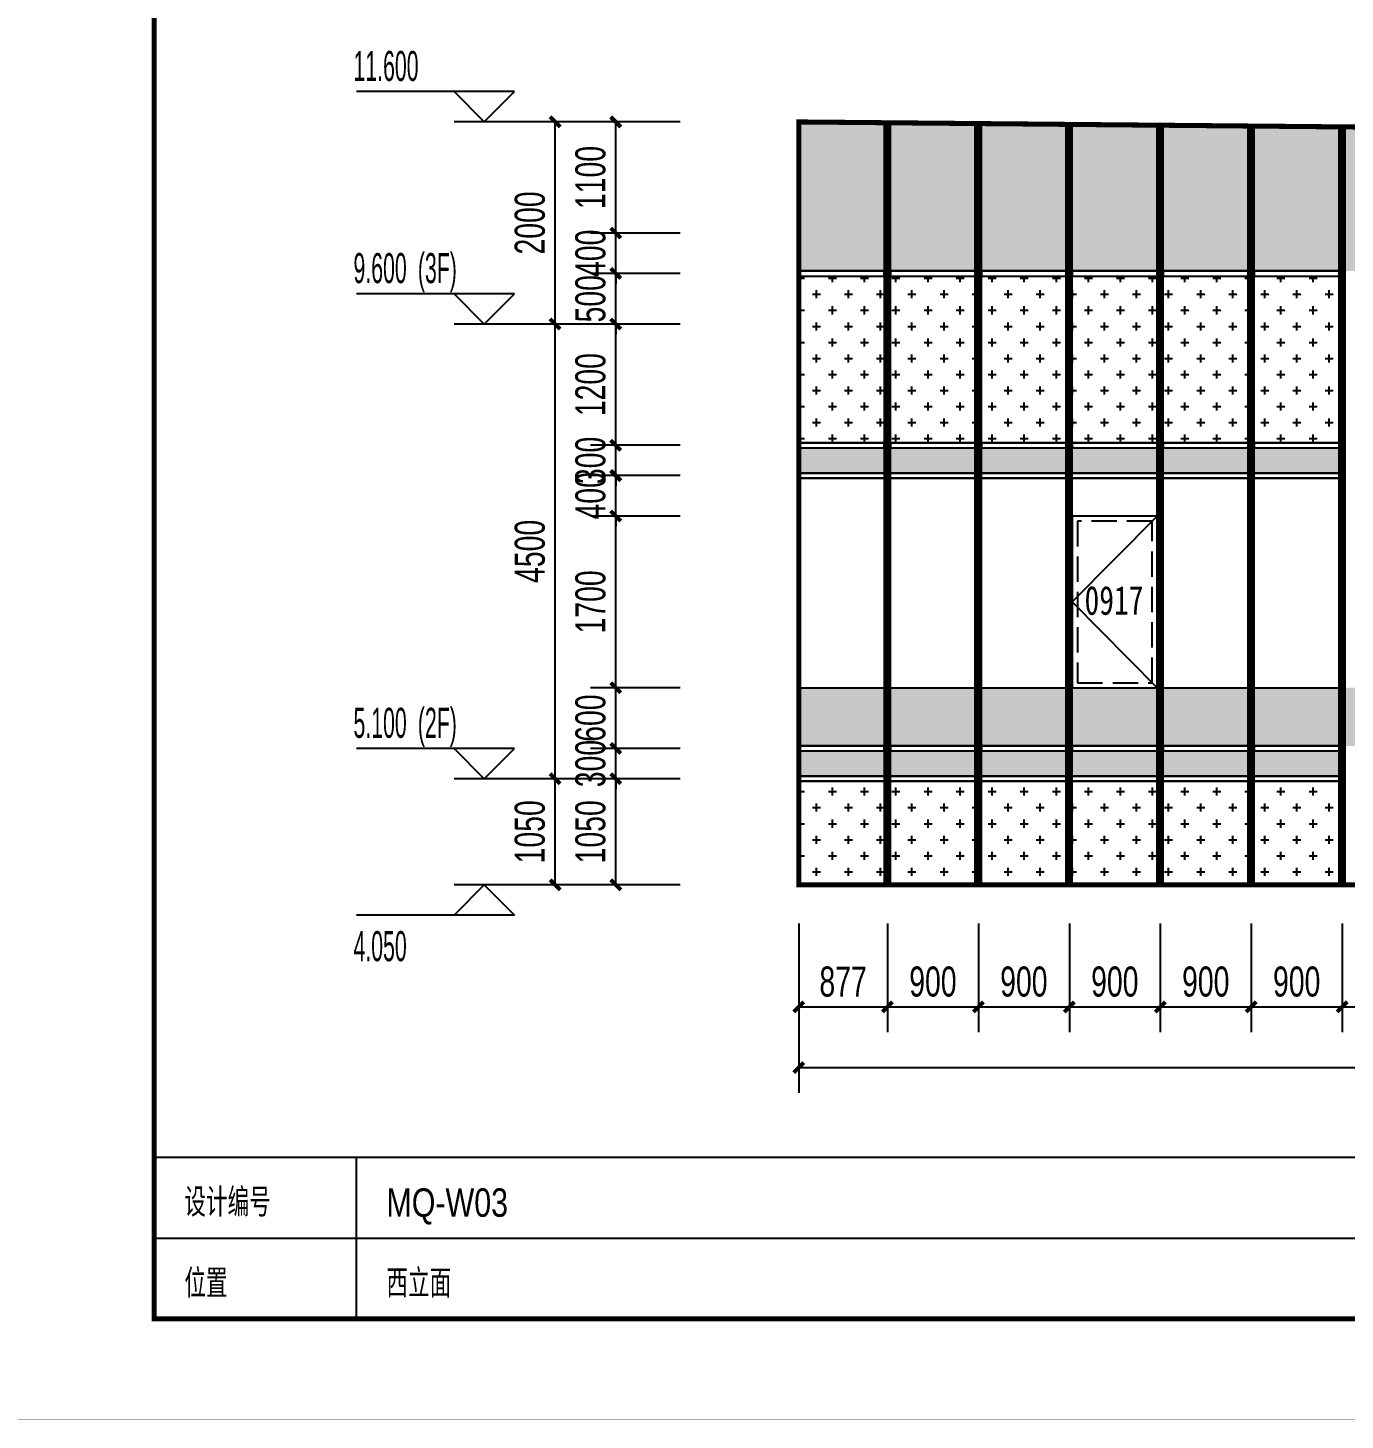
# Model space of a CAD drawing. Extents: x -483182 to 812890, y -390528 to -214858.
# Drawn here: x -397829 to -384792, y -353794 to -340016 of the extents above; entities that cross this region are included whole.
import ezdxf

# ---------------------------------------------------------------- set-up
doc = ezdxf.new("R2010")
doc.units = 0
doc.header["$LTSCALE"] = 1000
doc.header["$MEASUREMENT"] = 0
doc.linetypes.add('ACAD_ISO05W100', pattern=[34, 24, -3, 0.5, -3, 0.5, -3])
doc.linetypes.add('DASH', pattern=[0.35, 0.25, -0.1])
for name, color, linetype in [('01-标注_尺寸', 124, 'Continuous'), ('01-标注_标高', 200, 'Continuous'), ('01-标注_轴线坐标', 132, 'Continuous'), ('02-TEXT_标注', 130, 'Continuous'), ('05-填充_156', 156, 'Continuous'), ('05-填充_168', 168, 'Continuous'), ('05-填充_18', 18, 'Continuous'), ('05-填充_天正', 14, 'Continuous'), ('A-0-图名图例', 2, 'Continuous'), ('A-C_幕墙龙骨', 133, 'Continuous'), ('A-C_窗', 140, 'Continuous'), ('E-立面轮廓', 241, 'Continuous')]:
    doc.layers.add(name, color=color, linetype=linetype)
doc.layers.add('04-不打印_辅助线', color=165, linetype='Continuous', plot=False)
doc.styles.add('_TCH_DIM', font='ros.shx', dxfattribs={"width": 0.75, "bigfont": 'jd.shx'})
doc.styles.add('_TCH_DIM_T3', font='ros.shx', dxfattribs={"width": 0.705882, "bigfont": 'jd.shx'})
doc.styles.get("Standard").update_dxf_attribs({"font": 'STXIHEI_0.TTF', "width": 0.75})
doc.dimstyles.new('_TCH_ARCH&&100', dxfattribs={"dimtxt": 297.5, "dimasz": 100, "dimexe": 250, "dimexo": 300, "dimgap": 100, "dimtad": 1, "dimdec": 0, "dimzin": 0, "dimdsep": 46, "dimtxsty": '_TCH_DIM_T3', "dimblk": 'ARCHTICK', "dimcen": 0.09, "dimclrt": 7, "dimazin": 2, "dimtfac": 1, "dimtdec": 0, "dimtix": 1, "dimtmove": 2, "dimatfit": 3, "dimfxl": 0, "dimtolj": 1, "dimtzin": 0, "dimarcsym": 0})
pattern_1 = [(0, (-32241.64, 317429.43), (158.75, 158.75), [79.375, -238.125]), (90, (-32201.95, 317389.74), (-158.75, 158.75), [79.375, -238.125])]
pattern_2 = [(0, (-32249, 317429.43), (158.75, 158.75), [79.375, -238.125]), (90, (-32209.32, 317389.74), (-158.75, 158.75), [79.375, -238.125])]

# ---------------------------------------------------------------- blocks, each defined once
blk = doc.blocks.new('yktdujyfkiu35')
at = {"layer": '05-填充_156'}
h = blk.add_hatch(dxfattribs=at)
h.set_pattern_fill('CROSS', color=136, scale=100)
h.set_pattern_definition(pattern_1)
h.paths.add_polyline_path([(0, 5875), (847, 5875), (847, 4225), (0, 4225)])
h = blk.add_hatch(dxfattribs=at)
h.set_pattern_fill('CROSS', color=136, scale=100)
h.set_pattern_definition(pattern_1)
h.paths.add_polyline_path([(0, 875), (847, 875), (847, -150), (0, -150)])
at = {"layer": '05-填充_168'}
h = blk.add_hatch(color=256, dxfattribs=at)
h.dxf.hatch_style = 1
h.paths.add_polyline_path([(0, 4175), (847, 4175), (847, 3925), (0, 3925)])
h = blk.add_hatch(color=256, dxfattribs=at)
h.dxf.hatch_style = 1
h.paths.add_polyline_path([(0, 1175), (847, 1175), (847, 925), (0, 925)])
for points in [[(0, 5925), (847, 5925)], [(0, 5875), (847, 5875)], [(0, 5875), (847, 5875)], [(0, 4225), (847, 4225)], [(0, 4175), (847, 4175)], [(0, 3925), (847, 3925)], [(0, 3875), (847, 3875)], [(0, 1800), (847, 1800)], [(0, 1225), (847, 1225)], [(0, 1175), (847, 1175)], [(0, 925), (847, 925)], [(0, 875), (847, 875)]]:
    blk.add_lwpolyline(points)
for points in [[(0, 5875), (847, 5875), (847, 5925), (0, 5925)], [(0, 5875), (847, 5875), (847, 4225), (0, 4225)], [(0, 4175), (847, 4175), (847, 4225), (0, 4225)], [(0, 4175), (847, 4175), (847, 3925), (0, 3925)], [(847, 3875), (0, 3875), (0, 3925), (847, 3925)], [(0, 1175), (847, 1175), (847, 1225), (0, 1225)], [(0, 1175), (847, 1175), (847, 925), (0, 925)], [(847, 875), (0, 875), (0, 925), (847, 925)], [(0, 875), (847, 875), (847, -150), (0, -150)]]:
    blk.add_lwpolyline(points, close=True)
blk = doc.blocks.new('*U722')
blk.add_lwpolyline([(0, 0), (840, 0), (840, 1700), (0, 1700)], close=True)
blk.add_lwpolyline([(840, 1700), (0, 850), (840, 0)])
at = {"linetype": 'DASH'}
blk.add_lwpolyline([(50, 50), (790, 50), (790, 1650), (50, 1650)], close=True, dxfattribs=at)
at = {"layer": '04-不打印_辅助线', "width": 0.75}
blk.add_text('0917', height=285.4, dxfattribs=at).set_placement((121, 723))
blk = doc.blocks.new('yktdujyfkiu36')
at = {"layer": '05-填充_156'}
h = blk.add_hatch(dxfattribs=at)
h.set_pattern_fill('CROSS', color=136, scale=100)
h.set_pattern_definition(pattern_2)
h.paths.add_polyline_path([(0, 5875), (840, 5875), (840, 4225), (0, 4225)])
h = blk.add_hatch(dxfattribs=at)
h.set_pattern_fill('CROSS', color=136, scale=100)
h.set_pattern_definition(pattern_2)
h.paths.add_polyline_path([(0, 875), (840, 875), (840, -150), (0, -150)])
at = {"layer": '05-填充_168'}
h = blk.add_hatch(color=256, dxfattribs=at)
h.dxf.hatch_style = 1
h.paths.add_polyline_path([(0, 4175), (840, 4175), (840, 3925), (0, 3925)])
h = blk.add_hatch(color=256, dxfattribs=at)
h.dxf.hatch_style = 1
h.paths.add_polyline_path([(0, 1175), (840, 1175), (840, 925), (0, 925)])
for points in [[(0, 5925), (840, 5925)], [(0, 5875), (840, 5875)], [(0, 5875), (840, 5875)], [(0, 4225), (840, 4225)], [(0, 4175), (840, 4175)], [(0, 3925), (840, 3925)], [(0, 3875), (840, 3875)], [(0, 1800), (840, 1800)], [(0, 1225), (840, 1225)], [(0, 1175), (840, 1175)], [(0, 925), (840, 925)], [(0, 875), (840, 875)]]:
    blk.add_lwpolyline(points)
for points in [[(0, 5875), (840, 5875), (840, 5925), (0, 5925)], [(0, 5875), (840, 5875), (840, 4225), (0, 4225)], [(0, 4175), (840, 4175), (840, 4225), (0, 4225)], [(0, 4175), (840, 4175), (840, 3925), (0, 3925)], [(840, 3875), (0, 3875), (0, 3925), (840, 3925)], [(0, 1175), (840, 1175), (840, 1225), (0, 1225)], [(0, 1175), (840, 1175), (840, 925), (0, 925)], [(840, 875), (0, 875), (0, 925), (840, 925)], [(0, 875), (840, 875), (840, -150), (0, -150)]]:
    blk.add_lwpolyline(points, close=True)
blk = doc.blocks.new('图框-A1')
for points, const_width in [([(0, 0), (841, 0), (841, 594), (0, 594)], 0.05), ([(766, 584), (25, 584), (25, 10), (766, 10)], 0.5)]:
    blk.add_lwpolyline(points, close=True, dxfattribs=dict(const_width=const_width))
blk = doc.blocks.new('_ArchTick')
at = {"color": 0, "linetype": 'ByBlock', "const_width": 0.4}
blk.add_lwpolyline([(-0.5, -0.5), (0.5, 0.5)], dxfattribs=at)
blk = doc.blocks.new('*D1095')
at = {"layer": '01-标注_尺寸', "color": 0, "lineweight": -2, "transparency": 16777216}
for p, q in [((-390200, -348881), (-390200, -349955)), ((-389322, -348881), (-389322, -349955)), ((-390200, -349705), (-389322, -349705))]:
    blk.add_line(p, q, dxfattribs=at)
at = {"layer": 'Defpoints', "color": 0, "transparency": 16777216}
for p in [(-390200, -348581), (-389322, -348581), (-389322, -349705)]:
    blk.add_point(p, dxfattribs=at)
at = {"layer": '01-标注_尺寸', "color": 0, "lineweight": -2, "transparency": 16777216, "xscale": 100, "yscale": 100, "zscale": 100, "rotation": 180}
blk.add_blockref('_ArchTick', (-390200, -349705), dxfattribs=at)
at = {"layer": '01-标注_尺寸', "color": 0, "lineweight": -2, "transparency": 16777216, "xscale": 100, "yscale": 100, "zscale": 100}
blk.add_blockref('_ArchTick', (-389322, -349705), dxfattribs=at)
at = {"layer": '01-标注_尺寸', "color": 7, "transparency": 16777216, "insert": (-389761, -349456), "char_height": 297.5, "attachment_point": 5, "style": '_TCH_DIM_T3'}
blk.add_mtext('\\A1;877', dxfattribs=at)
blk = doc.blocks.new('*D1096')
at = {"layer": '01-标注_尺寸', "color": 0, "lineweight": -2, "transparency": 16777216}
for p, q in [((-389322, -348881), (-389322, -349955)), ((-388422, -348881), (-388422, -349955)), ((-389322, -349705), (-388422, -349705))]:
    blk.add_line(p, q, dxfattribs=at)
at = {"layer": 'Defpoints', "color": 0, "transparency": 16777216}
for p in [(-389322, -348581), (-388422, -348581), (-388422, -349705)]:
    blk.add_point(p, dxfattribs=at)
at = {"layer": '01-标注_尺寸', "color": 0, "lineweight": -2, "transparency": 16777216, "xscale": 100, "yscale": 100, "zscale": 100, "rotation": 180}
blk.add_blockref('_ArchTick', (-389322, -349705), dxfattribs=at)
at = {"layer": '01-标注_尺寸', "color": 0, "lineweight": -2, "transparency": 16777216, "xscale": 100, "yscale": 100, "zscale": 100}
blk.add_blockref('_ArchTick', (-388422, -349705), dxfattribs=at)
at = {"layer": '01-标注_尺寸', "color": 7, "transparency": 16777216, "insert": (-388872, -349456), "char_height": 297.5, "attachment_point": 5, "style": '_TCH_DIM_T3'}
blk.add_mtext('\\A1;900', dxfattribs=at)
blk = doc.blocks.new('*D1097')
at = {"layer": '01-标注_尺寸', "color": 0, "lineweight": -2, "transparency": 16777216}
for p, q in [((-388422, -348881), (-388422, -349955)), ((-387522, -348881), (-387522, -349955)), ((-388422, -349705), (-387522, -349705))]:
    blk.add_line(p, q, dxfattribs=at)
at = {"layer": 'Defpoints', "color": 0, "transparency": 16777216}
for p in [(-388422, -348581), (-387522, -348581), (-387522, -349705)]:
    blk.add_point(p, dxfattribs=at)
at = {"layer": '01-标注_尺寸', "color": 0, "lineweight": -2, "transparency": 16777216, "xscale": 100, "yscale": 100, "zscale": 100, "rotation": 180}
blk.add_blockref('_ArchTick', (-388422, -349705), dxfattribs=at)
at = {"layer": '01-标注_尺寸', "color": 0, "lineweight": -2, "transparency": 16777216, "xscale": 100, "yscale": 100, "zscale": 100}
blk.add_blockref('_ArchTick', (-387522, -349705), dxfattribs=at)
at = {"layer": '01-标注_尺寸', "color": 7, "transparency": 16777216, "insert": (-387972, -349456), "char_height": 297.5, "attachment_point": 5, "style": '_TCH_DIM_T3'}
blk.add_mtext('\\A1;900', dxfattribs=at)
blk = doc.blocks.new('*D1098')
at = {"layer": '01-标注_尺寸', "color": 0, "lineweight": -2, "transparency": 16777216}
for p, q in [((-387522, -348881), (-387522, -349955)), ((-386622, -348881), (-386622, -349955)), ((-387522, -349705), (-386622, -349705))]:
    blk.add_line(p, q, dxfattribs=at)
at = {"layer": 'Defpoints', "color": 0, "transparency": 16777216}
for p in [(-387522, -348581), (-386622, -348581), (-386622, -349705)]:
    blk.add_point(p, dxfattribs=at)
at = {"layer": '01-标注_尺寸', "color": 0, "lineweight": -2, "transparency": 16777216, "xscale": 100, "yscale": 100, "zscale": 100, "rotation": 180}
blk.add_blockref('_ArchTick', (-387522, -349705), dxfattribs=at)
at = {"layer": '01-标注_尺寸', "color": 0, "lineweight": -2, "transparency": 16777216, "xscale": 100, "yscale": 100, "zscale": 100}
blk.add_blockref('_ArchTick', (-386622, -349705), dxfattribs=at)
at = {"layer": '01-标注_尺寸', "color": 7, "transparency": 16777216, "insert": (-387072, -349456), "char_height": 297.5, "attachment_point": 5, "style": '_TCH_DIM_T3'}
blk.add_mtext('\\A1;900', dxfattribs=at)
blk = doc.blocks.new('*D1099')
at = {"layer": '01-标注_尺寸', "color": 0, "lineweight": -2, "transparency": 16777216}
for p, q in [((-386622, -348881), (-386622, -349955)), ((-385722, -348881), (-385722, -349955)), ((-386622, -349705), (-385722, -349705))]:
    blk.add_line(p, q, dxfattribs=at)
at = {"layer": 'Defpoints', "color": 0, "transparency": 16777216}
for p in [(-386622, -348581), (-385722, -348581), (-385722, -349705)]:
    blk.add_point(p, dxfattribs=at)
at = {"layer": '01-标注_尺寸', "color": 0, "lineweight": -2, "transparency": 16777216, "xscale": 100, "yscale": 100, "zscale": 100, "rotation": 180}
blk.add_blockref('_ArchTick', (-386622, -349705), dxfattribs=at)
at = {"layer": '01-标注_尺寸', "color": 0, "lineweight": -2, "transparency": 16777216, "xscale": 100, "yscale": 100, "zscale": 100}
blk.add_blockref('_ArchTick', (-385722, -349705), dxfattribs=at)
at = {"layer": '01-标注_尺寸', "color": 7, "transparency": 16777216, "insert": (-386172, -349456), "char_height": 297.5, "attachment_point": 5, "style": '_TCH_DIM_T3'}
blk.add_mtext('\\A1;900', dxfattribs=at)
blk = doc.blocks.new('*D1100')
at = {"layer": '01-标注_尺寸', "color": 0, "lineweight": -2, "transparency": 16777216}
for p, q in [((-385722, -348881), (-385722, -349955)), ((-384822, -348881), (-384822, -349955)), ((-385722, -349705), (-384822, -349705))]:
    blk.add_line(p, q, dxfattribs=at)
at = {"layer": 'Defpoints', "color": 0, "transparency": 16777216}
for p in [(-385722, -348581), (-384822, -348581), (-384822, -349705)]:
    blk.add_point(p, dxfattribs=at)
at = {"layer": '01-标注_尺寸', "color": 0, "lineweight": -2, "transparency": 16777216, "xscale": 100, "yscale": 100, "zscale": 100, "rotation": 180}
blk.add_blockref('_ArchTick', (-385722, -349705), dxfattribs=at)
at = {"layer": '01-标注_尺寸', "color": 0, "lineweight": -2, "transparency": 16777216, "xscale": 100, "yscale": 100, "zscale": 100}
blk.add_blockref('_ArchTick', (-384822, -349705), dxfattribs=at)
at = {"layer": '01-标注_尺寸', "color": 7, "transparency": 16777216, "insert": (-385272, -349456), "char_height": 297.5, "attachment_point": 5, "style": '_TCH_DIM_T3'}
blk.add_mtext('\\A1;900', dxfattribs=at)
blk = doc.blocks.new('*D1101')
at = {"layer": '01-标注_尺寸', "color": 0, "lineweight": -2, "transparency": 16777216}
for p, q in [((-384822, -348881), (-384822, -349955)), ((-383922, -348881), (-383922, -349955)), ((-384822, -349705), (-383922, -349705))]:
    blk.add_line(p, q, dxfattribs=at)
at = {"layer": 'Defpoints', "color": 0, "transparency": 16777216}
for p in [(-384822, -348581), (-383922, -348581), (-383922, -349705)]:
    blk.add_point(p, dxfattribs=at)
at = {"layer": '01-标注_尺寸', "color": 0, "lineweight": -2, "transparency": 16777216, "xscale": 100, "yscale": 100, "zscale": 100, "rotation": 180}
blk.add_blockref('_ArchTick', (-384822, -349705), dxfattribs=at)
at = {"layer": '01-标注_尺寸', "color": 0, "lineweight": -2, "transparency": 16777216, "xscale": 100, "yscale": 100, "zscale": 100}
blk.add_blockref('_ArchTick', (-383922, -349705), dxfattribs=at)
at = {"layer": '01-标注_尺寸', "color": 7, "transparency": 16777216, "insert": (-384372, -349456), "char_height": 297.5, "attachment_point": 5, "style": '_TCH_DIM_T3'}
blk.add_mtext('\\A1;900', dxfattribs=at)
blk = doc.blocks.new('*D1144')
at = {"layer": '01-标注_轴线坐标', "color": 0, "lineweight": -2, "transparency": 16777216}
for p, q in [((-391472, -347447), (-392861, -347447)), ((-392611, -348497), (-392611, -347447)), ((-391472, -348497), (-392861, -348497))]:
    blk.add_line(p, q, dxfattribs=at)
at = {"layer": 'Defpoints', "color": 0, "transparency": 16777216}
for p in [(-392611, -347447), (-391172, -347447), (-391172, -348497)]:
    blk.add_point(p, dxfattribs=at)
at = {"layer": '01-标注_轴线坐标', "color": 0, "lineweight": -2, "transparency": 16777216, "xscale": 100, "yscale": 100, "zscale": 100}
for p, rotation in [((-392611, -347447), 90), ((-392611, -348497), 270)]:
    blk.add_blockref('_ArchTick', p, dxfattribs=dict(at, rotation=rotation))
at = {"layer": '01-标注_轴线坐标', "color": 7, "transparency": 16777216, "insert": (-392860, -347972), "char_height": 297.5, "attachment_point": 5, "rotation": 90, "style": '_TCH_DIM_T3'}
blk.add_mtext('\\A1;1050', dxfattribs=at)
blk = doc.blocks.new('*D1145')
at = {"layer": '01-标注_轴线坐标', "color": 0, "lineweight": -2, "transparency": 16777216}
for p, q in [((-391472, -342947), (-392861, -342947)), ((-392611, -347447), (-392611, -342947)), ((-391472, -347447), (-392861, -347447))]:
    blk.add_line(p, q, dxfattribs=at)
at = {"layer": 'Defpoints', "color": 0, "transparency": 16777216}
for p in [(-392611, -342947), (-391172, -342947), (-391172, -347447)]:
    blk.add_point(p, dxfattribs=at)
at = {"layer": '01-标注_轴线坐标', "color": 0, "lineweight": -2, "transparency": 16777216, "xscale": 100, "yscale": 100, "zscale": 100}
for p, rotation in [((-392611, -342947), 90), ((-392611, -347447), 270)]:
    blk.add_blockref('_ArchTick', p, dxfattribs=dict(at, rotation=rotation))
at = {"layer": '01-标注_轴线坐标', "color": 7, "transparency": 16777216, "insert": (-392860, -345197), "char_height": 297.5, "attachment_point": 5, "rotation": 90, "style": '_TCH_DIM_T3'}
blk.add_mtext('\\A1;4500', dxfattribs=at)
blk = doc.blocks.new('*D1146')
at = {"layer": '01-标注_轴线坐标', "color": 0, "lineweight": -2, "transparency": 16777216}
for p, q in [((-391472, -340947), (-392861, -340947)), ((-392611, -342947), (-392611, -340947)), ((-391472, -342947), (-392861, -342947))]:
    blk.add_line(p, q, dxfattribs=at)
at = {"layer": 'Defpoints', "color": 0, "transparency": 16777216}
for p in [(-392611, -340947), (-391172, -340947), (-391172, -342947)]:
    blk.add_point(p, dxfattribs=at)
at = {"layer": '01-标注_轴线坐标', "color": 0, "lineweight": -2, "transparency": 16777216, "xscale": 100, "yscale": 100, "zscale": 100}
for p, rotation in [((-392611, -340947), 90), ((-392611, -342947), 270)]:
    blk.add_blockref('_ArchTick', p, dxfattribs=dict(at, rotation=rotation))
at = {"layer": '01-标注_轴线坐标', "color": 7, "transparency": 16777216, "insert": (-392860, -341947), "char_height": 297.5, "attachment_point": 5, "rotation": 90, "style": '_TCH_DIM_T3'}
blk.add_mtext('\\A1;2000', dxfattribs=at)
blk = doc.blocks.new('*D1147')
at = {"layer": '01-标注_尺寸', "color": 0, "lineweight": -2, "transparency": 16777216}
for p, q in [((-391372, -347447), (-392261, -347447)), ((-392011, -348497), (-392011, -347447)), ((-391372, -348497), (-392261, -348497))]:
    blk.add_line(p, q, dxfattribs=at)
at = {"layer": 'Defpoints', "color": 0, "transparency": 16777216}
for p in [(-392011, -347447), (-391072, -347447), (-391072, -348497)]:
    blk.add_point(p, dxfattribs=at)
at = {"layer": '01-标注_尺寸', "color": 0, "lineweight": -2, "transparency": 16777216, "xscale": 100, "yscale": 100, "zscale": 100}
for p, rotation in [((-392011, -347447), 90), ((-392011, -348497), 270)]:
    blk.add_blockref('_ArchTick', p, dxfattribs=dict(at, rotation=rotation))
at = {"layer": '01-标注_尺寸', "color": 7, "transparency": 16777216, "insert": (-392260, -347972), "char_height": 297.5, "attachment_point": 5, "rotation": 90, "style": '_TCH_DIM_T3'}
blk.add_mtext('\\A1;1050', dxfattribs=at)
blk = doc.blocks.new('*D1148')
at = {"layer": '01-标注_尺寸', "color": 0, "lineweight": -2, "transparency": 16777216}
for p, q in [((-392011, -347147), (-392011, -347047)), ((-391372, -347147), (-392261, -347147)), ((-392011, -347447), (-392011, -347147)), ((-391372, -347447), (-392261, -347447)), ((-392011, -347447), (-392011, -347547))]:
    blk.add_line(p, q, dxfattribs=at)
at = {"layer": 'Defpoints', "color": 0, "transparency": 16777216}
for p in [(-392011, -347147), (-391072, -347147), (-391072, -347447)]:
    blk.add_point(p, dxfattribs=at)
at = {"layer": '01-标注_尺寸', "color": 0, "lineweight": -2, "transparency": 16777216, "xscale": 100, "yscale": 100, "zscale": 100}
for p, rotation in [((-392011, -347147), 270), ((-392011, -347447), 90)]:
    blk.add_blockref('_ArchTick', p, dxfattribs=dict(at, rotation=rotation))
at = {"layer": '01-标注_尺寸', "color": 7, "transparency": 16777216, "insert": (-392260, -347297), "char_height": 297.5, "attachment_point": 5, "rotation": 90, "style": '_TCH_DIM_T3'}
blk.add_mtext('\\A1;300', dxfattribs=at)
blk = doc.blocks.new('*D1149')
at = {"layer": '01-标注_尺寸', "color": 0, "lineweight": -2, "transparency": 16777216}
for p, q in [((-391372, -346547), (-392261, -346547)), ((-392011, -347147), (-392011, -346547)), ((-391372, -347147), (-392261, -347147))]:
    blk.add_line(p, q, dxfattribs=at)
at = {"layer": 'Defpoints', "color": 0, "transparency": 16777216}
for p in [(-392011, -346547), (-391072, -346547), (-391072, -347147)]:
    blk.add_point(p, dxfattribs=at)
at = {"layer": '01-标注_尺寸', "color": 0, "lineweight": -2, "transparency": 16777216, "xscale": 100, "yscale": 100, "zscale": 100}
for p, rotation in [((-392011, -346547), 90), ((-392011, -347147), 270)]:
    blk.add_blockref('_ArchTick', p, dxfattribs=dict(at, rotation=rotation))
at = {"layer": '01-标注_尺寸', "color": 7, "transparency": 16777216, "insert": (-392260, -346847), "char_height": 297.5, "attachment_point": 5, "rotation": 90, "style": '_TCH_DIM_T3'}
blk.add_mtext('\\A1;600', dxfattribs=at)
blk = doc.blocks.new('*D1150')
at = {"layer": '01-标注_尺寸', "color": 0, "lineweight": -2, "transparency": 16777216}
for p, q in [((-391372, -344847), (-392261, -344847)), ((-392011, -346547), (-392011, -344847)), ((-391372, -346547), (-392261, -346547))]:
    blk.add_line(p, q, dxfattribs=at)
at = {"layer": 'Defpoints', "color": 0, "transparency": 16777216}
for p in [(-392011, -344847), (-391072, -344847), (-391072, -346547)]:
    blk.add_point(p, dxfattribs=at)
at = {"layer": '01-标注_尺寸', "color": 0, "lineweight": -2, "transparency": 16777216, "xscale": 100, "yscale": 100, "zscale": 100}
for p, rotation in [((-392011, -344847), 90), ((-392011, -346547), 270)]:
    blk.add_blockref('_ArchTick', p, dxfattribs=dict(at, rotation=rotation))
at = {"layer": '01-标注_尺寸', "color": 7, "transparency": 16777216, "insert": (-392260, -345697), "char_height": 297.5, "attachment_point": 5, "rotation": 90, "style": '_TCH_DIM_T3'}
blk.add_mtext('\\A1;1700', dxfattribs=at)
blk = doc.blocks.new('*D1151')
at = {"layer": '01-标注_尺寸', "color": 0, "lineweight": -2, "transparency": 16777216}
for p, q in [((-391372, -344447), (-392261, -344447)), ((-392011, -344447), (-392011, -344347)), ((-392011, -344847), (-392011, -344447)), ((-391372, -344847), (-392261, -344847)), ((-392011, -344847), (-392011, -344947))]:
    blk.add_line(p, q, dxfattribs=at)
at = {"layer": 'Defpoints', "color": 0, "transparency": 16777216}
for p in [(-392011, -344447), (-391072, -344447), (-391072, -344847)]:
    blk.add_point(p, dxfattribs=at)
at = {"layer": '01-标注_尺寸', "color": 0, "lineweight": -2, "transparency": 16777216, "xscale": 100, "yscale": 100, "zscale": 100}
for p, rotation in [((-392011, -344447), 270), ((-392011, -344847), 90)]:
    blk.add_blockref('_ArchTick', p, dxfattribs=dict(at, rotation=rotation))
at = {"layer": '01-标注_尺寸', "color": 7, "transparency": 16777216, "insert": (-392260, -344647), "char_height": 297.5, "attachment_point": 5, "rotation": 90, "style": '_TCH_DIM_T3'}
blk.add_mtext('\\A1;400', dxfattribs=at)
blk = doc.blocks.new('*D1152')
at = {"layer": '01-标注_尺寸', "color": 0, "lineweight": -2, "transparency": 16777216}
for p, q in [((-391372, -344147), (-392261, -344147)), ((-392011, -344147), (-392011, -344047)), ((-392011, -344447), (-392011, -344147)), ((-391372, -344447), (-392261, -344447)), ((-392011, -344447), (-392011, -344547))]:
    blk.add_line(p, q, dxfattribs=at)
at = {"layer": 'Defpoints', "color": 0, "transparency": 16777216}
for p in [(-392011, -344147), (-391072, -344147), (-391072, -344447)]:
    blk.add_point(p, dxfattribs=at)
at = {"layer": '01-标注_尺寸', "color": 0, "lineweight": -2, "transparency": 16777216, "xscale": 100, "yscale": 100, "zscale": 100}
for p, rotation in [((-392011, -344147), 270), ((-392011, -344447), 90)]:
    blk.add_blockref('_ArchTick', p, dxfattribs=dict(at, rotation=rotation))
at = {"layer": '01-标注_尺寸', "color": 7, "transparency": 16777216, "insert": (-392260, -344297), "char_height": 297.5, "attachment_point": 5, "rotation": 90, "style": '_TCH_DIM_T3'}
blk.add_mtext('\\A1;300', dxfattribs=at)
blk = doc.blocks.new('*D1153')
at = {"layer": '01-标注_尺寸', "color": 0, "lineweight": -2, "transparency": 16777216}
for p, q in [((-391372, -342947), (-392261, -342947)), ((-392011, -344147), (-392011, -342947)), ((-391372, -344147), (-392261, -344147))]:
    blk.add_line(p, q, dxfattribs=at)
at = {"layer": 'Defpoints', "color": 0, "transparency": 16777216}
for p in [(-392011, -342947), (-391072, -342947), (-391072, -344147)]:
    blk.add_point(p, dxfattribs=at)
at = {"layer": '01-标注_尺寸', "color": 0, "lineweight": -2, "transparency": 16777216, "xscale": 100, "yscale": 100, "zscale": 100}
for p, rotation in [((-392011, -342947), 90), ((-392011, -344147), 270)]:
    blk.add_blockref('_ArchTick', p, dxfattribs=dict(at, rotation=rotation))
at = {"layer": '01-标注_尺寸', "color": 7, "transparency": 16777216, "insert": (-392260, -343547), "char_height": 297.5, "attachment_point": 5, "rotation": 90, "style": '_TCH_DIM_T3'}
blk.add_mtext('\\A1;1200', dxfattribs=at)
blk = doc.blocks.new('*D1154')
at = {"layer": '01-标注_尺寸', "color": 0, "lineweight": -2, "transparency": 16777216}
for p, q in [((-392011, -342447), (-392011, -342347)), ((-391372, -342447), (-392261, -342447)), ((-392011, -342947), (-392011, -342447)), ((-391372, -342947), (-392261, -342947)), ((-392011, -342947), (-392011, -343047))]:
    blk.add_line(p, q, dxfattribs=at)
at = {"layer": 'Defpoints', "color": 0, "transparency": 16777216}
for p in [(-392011, -342447), (-391072, -342447), (-391072, -342947)]:
    blk.add_point(p, dxfattribs=at)
at = {"layer": '01-标注_尺寸', "color": 0, "lineweight": -2, "transparency": 16777216, "xscale": 100, "yscale": 100, "zscale": 100}
for p, rotation in [((-392011, -342447), 270), ((-392011, -342947), 90)]:
    blk.add_blockref('_ArchTick', p, dxfattribs=dict(at, rotation=rotation))
at = {"layer": '01-标注_尺寸', "color": 7, "transparency": 16777216, "insert": (-392260, -342697), "char_height": 297.5, "attachment_point": 5, "rotation": 90, "style": '_TCH_DIM_T3'}
blk.add_mtext('\\A1;500', dxfattribs=at)
blk = doc.blocks.new('*D1155')
at = {"layer": '01-标注_尺寸', "color": 0, "lineweight": -2, "transparency": 16777216}
for p, q in [((-392011, -342047), (-392011, -341947)), ((-391372, -342047), (-392261, -342047)), ((-392011, -342447), (-392011, -342047)), ((-391372, -342447), (-392261, -342447)), ((-392011, -342447), (-392011, -342547))]:
    blk.add_line(p, q, dxfattribs=at)
at = {"layer": 'Defpoints', "color": 0, "transparency": 16777216}
for p in [(-392011, -342047), (-391072, -342047), (-391072, -342447)]:
    blk.add_point(p, dxfattribs=at)
at = {"layer": '01-标注_尺寸', "color": 0, "lineweight": -2, "transparency": 16777216, "xscale": 100, "yscale": 100, "zscale": 100}
for p, rotation in [((-392011, -342047), 270), ((-392011, -342447), 90)]:
    blk.add_blockref('_ArchTick', p, dxfattribs=dict(at, rotation=rotation))
at = {"layer": '01-标注_尺寸', "color": 7, "transparency": 16777216, "insert": (-392260, -342247), "char_height": 297.5, "attachment_point": 5, "rotation": 90, "style": '_TCH_DIM_T3'}
blk.add_mtext('\\A1;400', dxfattribs=at)
blk = doc.blocks.new('*D1156')
at = {"layer": '01-标注_尺寸', "color": 0, "lineweight": -2, "transparency": 16777216}
for p, q in [((-391372, -340947), (-392261, -340947)), ((-392011, -342047), (-392011, -340947)), ((-391372, -342047), (-392261, -342047))]:
    blk.add_line(p, q, dxfattribs=at)
at = {"layer": 'Defpoints', "color": 0, "transparency": 16777216}
for p in [(-392011, -340947), (-391072, -340947), (-391072, -342047)]:
    blk.add_point(p, dxfattribs=at)
at = {"layer": '01-标注_尺寸', "color": 0, "lineweight": -2, "transparency": 16777216, "xscale": 100, "yscale": 100, "zscale": 100}
for p, rotation in [((-392011, -340947), 90), ((-392011, -342047), 270)]:
    blk.add_blockref('_ArchTick', p, dxfattribs=dict(at, rotation=rotation))
at = {"layer": '01-标注_尺寸', "color": 7, "transparency": 16777216, "insert": (-392260, -341497), "char_height": 297.5, "attachment_point": 5, "rotation": 90, "style": '_TCH_DIM_T3'}
blk.add_mtext('\\A1;1100', dxfattribs=at)
blk = doc.blocks.new('*D1157')
at = {"layer": '01-标注_尺寸', "color": 0, "lineweight": -2, "transparency": 16777216}
for p, q in [((-390200, -349229), (-390200, -350555)), ((-346141, -349229), (-346141, -350555)), ((-390200, -350305), (-346141, -350305))]:
    blk.add_line(p, q, dxfattribs=at)
at = {"layer": 'Defpoints', "color": 0, "transparency": 16777216}
for p in [(-390200, -348929), (-346141, -348929), (-346141, -350305)]:
    blk.add_point(p, dxfattribs=at)
at = {"layer": '01-标注_尺寸', "color": 0, "lineweight": -2, "transparency": 16777216, "xscale": 100, "yscale": 100, "zscale": 100, "rotation": 180}
blk.add_blockref('_ArchTick', (-390200, -350305), dxfattribs=at)
at = {"layer": '01-标注_尺寸', "color": 0, "lineweight": -2, "transparency": 16777216, "xscale": 100, "yscale": 100, "zscale": 100}
blk.add_blockref('_ArchTick', (-346141, -350305), dxfattribs=at)
at = {"layer": '01-标注_尺寸', "color": 7, "transparency": 16777216, "insert": (-368170, -350056), "char_height": 297.5, "attachment_point": 5, "style": '_TCH_DIM_T3'}
blk.add_mtext('\\A1;44059', dxfattribs=at)

msp = doc.modelspace()

# ---------------------------------------------------------------- hatches: boundary and pattern name
at = {"layer": '05-填充_天正'}
h = msp.add_hatch(dxfattribs=at)
h.set_pattern_fill('AR-CONC', color=256, scale=200)
h.set_pattern_definition([(50, (0, 0), (364.36934, -31.87817), [38.1, -419.1]), (355, (0, 0), (-70.48565, 382.11329), [30.48, -335.28]), (100.451, (30.36, -2.66), (293.885, 350.23338), [32.38, -356.18]), (46.1842, (0, 101.6), (542.1581, -84.08466), [57.15, -628.65]), (96.6356, (45.2, 94.6), (474.80847, 494.8511), [48.57, -534.27]), (351.184, (0, 101.6), (474.8092, 494.85024), [45.72, -502.92]), (21, (50.8, 76.2), (303.22976, -204.53104), [38.1, -419.1]), (326, (50.8, 76.2), (123.60406, 368.37593), [30.48, -335.28]), (71.4514, (76.07, 59.16), (426.83298, 163.84572), [32.38, -356.18]), (37.5, (0, 0), (6.177207, 169.110078), [0, -331.216, 0, -340.36, 0, -336.55]), (7.5, (0, 0), (133.639325, 200.36115), [0, -194.056, 0, -323.596, 0, -128.27]), (327.5, (-113.28, 0), (271.18119, -11.457488), [0, -127, 0, -396.24, 0, -525.78]), (317.5, (-164.08, 0), (296.25836, 50.85298), [0, -165.1, 0, -263.144, 0, -373.38])])
h.paths.add_polyline_path([(-389352.5, -342422.4), (-389352.5, -340955.1), (-390199.9, -340947.4), (-390199.9, -342422.4)])
h.paths.add_polyline_path([(-388452.5, -342422.4), (-388452.5, -340963.3), (-389292.5, -340955.7), (-389292.5, -342422.4)])
h.paths.add_polyline_path([(-387552.5, -342422.4), (-387552.5, -340971.5), (-388392.5, -340963.8), (-388392.5, -342422.4)])
h.paths.add_polyline_path([(-386652.5, -342422.4), (-386652.5, -340979.6), (-387492.5, -340972), (-387492.5, -342422.4)])
h.paths.add_polyline_path([(-386592.5, -342422.4), (-385752.5, -342422.4), (-385752.5, -340987.8), (-386592.5, -340980.2)])
h.paths.add_polyline_path([(-384852.5, -342422.4), (-384852.5, -340996), (-385692.5, -340988.4), (-385692.5, -342422.4)])
h.paths.add_polyline_path([(-383952.5, -342422.4), (-383952.5, -341004.1), (-384792.5, -340996.5), (-384792.5, -342422.4)])
h.paths.add_polyline_path([(-383052.5, -342422.4), (-383052.5, -341012.3), (-383892.5, -341004.7), (-383892.5, -342422.4)])
h.paths.add_polyline_path([(-382152.5, -342422.4), (-382152.5, -341020.5), (-382992.5, -341012.9), (-382992.5, -342422.4)])
h.paths.add_polyline_path([(-381252.5, -342422.4), (-381252.5, -341028.7), (-382092.5, -341021), (-382092.5, -342422.4)])
h.paths.add_polyline_path([(-380352.5, -342422.4), (-380352.5, -341036.8), (-381192.5, -341029.2), (-381192.5, -342422.4)])
h.paths.add_polyline_path([(-379452.5, -342422.4), (-379452.5, -341045), (-380292.5, -341037.4), (-380292.5, -342422.4)])
h.paths.add_polyline_path([(-378552.5, -342422.4), (-378552.5, -341053.2), (-379392.5, -341045.5), (-379392.5, -342422.4)])
h.paths.add_polyline_path([(-377652.5, -342422.4), (-377652.5, -341061.3), (-378492.5, -341053.7), (-378492.5, -342422.4)])
h.paths.add_polyline_path([(-376752.5, -342422.4), (-376752.5, -341069.5), (-377592.5, -341061.9), (-377592.5, -342422.4)])
h.paths.add_polyline_path([(-375852.5, -342422.4), (-375852.5, -341077.7), (-376692.5, -341070.1), (-376692.5, -342422.4)])
h.paths.add_polyline_path([(-374952.5, -342422.4), (-374952.5, -341085.9), (-375792.5, -341078.2), (-375792.5, -342422.4)])
h.paths.add_polyline_path([(-374052.5, -342422.4), (-374052.5, -341094), (-374892.5, -341086.4), (-374892.5, -342422.4)])
h.paths.add_polyline_path([(-373152.5, -342422.4), (-373152.5, -341102.2), (-373992.5, -341094.6), (-373992.5, -342422.4)])
h.paths.add_polyline_path([(-372252.5, -342422.4), (-372252.5, -341110.4), (-373092.5, -341102.7), (-373092.5, -342422.4)])
h.paths.add_polyline_path([(-371352.5, -342422.4), (-371352.5, -341118.5), (-372192.5, -341110.9), (-372192.5, -342422.4)])
h.paths.add_polyline_path([(-370452.5, -342422.4), (-370452.5, -341126.7), (-371292.5, -341119.1), (-371292.5, -342422.4)])
h.paths.add_polyline_path([(-369552.5, -342422.4), (-369552.5, -341134.9), (-370392.5, -341127.3), (-370392.5, -342422.4)])
h.paths.add_polyline_path([(-368652.5, -342422.4), (-368652.5, -341143.1), (-369492.5, -341135.4), (-369492.5, -342422.4)])
h.paths.add_polyline_path([(-367752.5, -341151.2), (-368592.5, -341143.6), (-368592.5, -342422.4), (-367752.5, -342422.4)])
h.paths.add_polyline_path([(-366852.5, -341159.4), (-367692.5, -341151.8), (-367692.5, -342422.4), (-366852.5, -342422.4)])
h.paths.add_polyline_path([(-365952.5, -342422.4), (-365952.5, -341167.6), (-366792.5, -341159.9), (-366792.5, -342422.4)])
h.paths.add_polyline_path([(-365052.5, -342422.4), (-365052.5, -341175.7), (-365892.5, -341168.1), (-365892.5, -342422.4)])
h.paths.add_polyline_path([(-364152.5, -342422.4), (-364152.5, -341183.9), (-364992.5, -341176.3), (-364992.5, -342422.4)])
h.paths.add_polyline_path([(-363252.5, -342422.4), (-363252.5, -341192.1), (-364092.5, -341184.5), (-364092.5, -342422.4)])
h.paths.add_polyline_path([(-362352.5, -342422.4), (-362352.5, -341200.2), (-363192.5, -341192.6), (-363192.5, -342422.4)])
h.paths.add_polyline_path([(-361452.5, -342422.4), (-361452.5, -341208.4), (-362292.5, -341200.8), (-362292.5, -342422.4)])
h.paths.add_polyline_path([(-360552.5, -342422.4), (-360552.5, -341216.6), (-361392.5, -341209), (-361392.5, -342422.4)])
h.paths.add_polyline_path([(-359652.5, -342422.4), (-359652.5, -341224.8), (-360492.5, -341217.1), (-360492.5, -342422.4)])
h.paths.add_polyline_path([(-358752.5, -342422.4), (-358752.5, -341232.9), (-359592.5, -341225.3), (-359592.5, -342422.4)])
h.paths.add_polyline_path([(-357852.5, -342422.4), (-357852.5, -341241.1), (-358692.5, -341233.5), (-358692.5, -342422.4)])
h.paths.add_polyline_path([(-356952.5, -341249.3), (-357792.5, -341241.6), (-357792.5, -342422.4), (-356952.5, -342422.4)])
h.paths.add_polyline_path([(-356052.5, -342422.4), (-356052.5, -341257.4), (-356892.5, -341249.8), (-356892.5, -342422.4)])
h.paths.add_polyline_path([(-355152.5, -342422.4), (-355152.5, -341265.6), (-355992.5, -341258), (-355992.5, -342422.4)])
h.paths.add_polyline_path([(-354252.5, -342422.4), (-354252.5, -341273.8), (-355092.5, -341266.2), (-355092.5, -342422.4)])
h.paths.add_polyline_path([(-353352.5, -342422.4), (-353352.5, -341282), (-354192.5, -341274.3), (-354192.5, -342422.4)])
h.paths.add_polyline_path([(-352452.5, -342422.4), (-352452.5, -341290.1), (-353292.5, -341282.5), (-353292.5, -342422.4)])
h.paths.add_polyline_path([(-351552.5, -342422.4), (-351552.5, -341298.3), (-352392.5, -341290.7), (-352392.5, -342422.4)])
h.paths.add_polyline_path([(-350652.5, -342422.4), (-350652.5, -341306.5), (-351492.5, -341298.8), (-351492.5, -342422.4)])
h.paths.add_polyline_path([(-349752.5, -342422.4), (-349752.5, -341314.6), (-350592.5, -341307), (-350592.5, -342422.4)])
h.paths.add_polyline_path([(-348852.5, -342422.4), (-348852.5, -341322.8), (-349692.5, -341315.2), (-349692.5, -342422.4)])
h.paths.add_polyline_path([(-347952.5, -342422.4), (-347952.5, -341331), (-348792.5, -341323.4), (-348792.5, -342422.4)])
h.paths.add_polyline_path([(-347052.5, -342422.4), (-347052.5, -341339.2), (-347892.5, -341331.5), (-347892.5, -342422.4)])
h.paths.add_polyline_path([(-346140.9, -342422.4), (-346140.9, -341347.4), (-346992.5, -341339.7), (-346992.5, -342422.4)])
h = msp.add_hatch(dxfattribs=at)
h.set_pattern_fill('AR-CONC', color=256, scale=200)
h.set_pattern_definition([(50, (312141, -30918), (364.36934, -31.87817), [38.1, -419.1]), (355, (312141, -30918), (-70.48565, 382.11329), [30.48, -335.28]), (100.451, (312171.36, -30920.66), (293.885, 350.23338), [32.38, -356.18]), (46.1842, (312141, -30816.4), (542.15808, -84.08466), [57.15, -628.65]), (96.6356, (312186.2, -30823.4), (474.80847, 494.8511), [48.57, -534.27]), (351.184, (312141, -30816.4), (474.8092, 494.85024), [45.72, -502.92]), (21, (312191.8, -30841.8), (303.22976, -204.53104), [38.1, -419.1]), (326, (312191.8, -30841.8), (123.60406, 368.37593), [30.48, -335.28]), (71.4514, (312217.07, -30858.84), (426.83298, 163.84572), [32.38, -356.18]), (37.5, (312141, -30918), (6.177207, 169.110078), [0, -331.216, 0, -340.36, 0, -336.55]), (7.5, (312141, -30918), (133.639325, 200.36115), [0, -194.056, 0, -323.596, 0, -128.27]), (327.5, (312027.72, -30918), (271.18119, -11.457488), [0, -127, 0, -396.24, 0, -525.78]), (317.5, (311976.92, -30918), (296.25836, 50.85298), [0, -165.1, 0, -263.144, 0, -373.38])])
h.paths.add_polyline_path([(-346140.9, -346547.4), (-346992.5, -346547.4), (-346992.5, -347122.4), (-346140.9, -347122.4)])
h.paths.add_polyline_path([(-347052.5, -346547.4), (-347892.5, -346547.4), (-347892.5, -347122.4), (-347052.5, -347122.4)])
h.paths.add_polyline_path([(-347952.5, -346547.4), (-348792.5, -346547.4), (-348792.5, -347122.4), (-347952.5, -347122.4)])
h.paths.add_polyline_path([(-348852.5, -346547.4), (-349692.5, -346547.4), (-349692.5, -347122.4), (-348852.5, -347122.4)])
h.paths.add_polyline_path([(-349752.5, -346547.4), (-350592.5, -346547.4), (-350592.5, -347122.4), (-349752.5, -347122.4)])
h.paths.add_polyline_path([(-350652.5, -346547.4), (-351492.5, -346547.4), (-351492.5, -347122.4), (-350652.5, -347122.4)])
h.paths.add_polyline_path([(-351552.5, -346547.4), (-352392.5, -346547.4), (-352392.5, -347122.4), (-351552.5, -347122.4)])
h.paths.add_polyline_path([(-352452.5, -346547.4), (-353292.5, -346547.4), (-353292.5, -347122.4), (-352452.5, -347122.4)])
h.paths.add_polyline_path([(-353352.5, -346547.4), (-354192.5, -346547.4), (-354192.5, -347122.4), (-353352.5, -347122.4)])
h.paths.add_polyline_path([(-354252.5, -346547.4), (-355092.5, -346547.4), (-355092.5, -347122.4), (-354252.5, -347122.4)])
h.paths.add_polyline_path([(-355152.5, -346547.4), (-355992.5, -346547.4), (-355992.5, -347122.4), (-355152.5, -347122.4)])
h.paths.add_polyline_path([(-356052.5, -346547.4), (-356892.5, -346547.4), (-356892.5, -347122.4), (-356052.5, -347122.4)])
h.paths.add_polyline_path([(-356952.5, -346547.4), (-357792.5, -346547.4), (-357792.5, -347122.4), (-356952.5, -347122.4)])
h.paths.add_polyline_path([(-357852.5, -346547.4), (-358692.5, -346547.4), (-358692.5, -347122.4), (-357852.5, -347122.4)])
h.paths.add_polyline_path([(-358752.5, -346547.4), (-359592.5, -346547.4), (-359592.5, -347122.4), (-358752.5, -347122.4)])
h.paths.add_polyline_path([(-359652.5, -346547.4), (-360492.5, -346547.4), (-360492.5, -347122.4), (-359652.5, -347122.4)])
h.paths.add_polyline_path([(-360552.5, -346547.4), (-361392.5, -346547.4), (-361392.5, -347122.4), (-360552.5, -347122.4)])
h.paths.add_polyline_path([(-361452.5, -346547.4), (-362292.5, -346547.4), (-362292.5, -347122.4), (-361452.5, -347122.4)])
h.paths.add_polyline_path([(-362352.5, -346547.4), (-363192.5, -346547.4), (-363192.5, -347122.4), (-362352.5, -347122.4)])
h.paths.add_polyline_path([(-363252.5, -346547.4), (-364092.5, -346547.4), (-364092.5, -347122.4), (-363252.5, -347122.4)])
h.paths.add_polyline_path([(-364152.5, -346547.4), (-364992.5, -346547.4), (-364992.5, -347122.4), (-364152.5, -347122.4)])
h.paths.add_polyline_path([(-365052.5, -346547.4), (-365892.5, -346547.4), (-365892.5, -347122.4), (-365052.5, -347122.4)])
h.paths.add_polyline_path([(-365952.5, -346547.4), (-366792.5, -346547.4), (-366792.5, -347122.4), (-365952.5, -347122.4)])
h.paths.add_polyline_path([(-366852.5, -346547.4), (-367692.5, -346547.4), (-367692.5, -347122.4), (-366852.5, -347122.4)])
h.paths.add_polyline_path([(-367752.5, -346547.4), (-368592.5, -346547.4), (-368592.5, -347122.4), (-367752.5, -347122.4)])
h.paths.add_polyline_path([(-368652.5, -346547.4), (-369492.5, -346547.4), (-369492.5, -347122.4), (-368652.5, -347122.4)])
h.paths.add_polyline_path([(-369552.5, -346547.4), (-370392.5, -346547.4), (-370392.5, -347122.4), (-369552.5, -347122.4)])
h.paths.add_polyline_path([(-370452.5, -346547.4), (-371292.5, -346547.4), (-371292.5, -347122.4), (-370452.5, -347122.4)])
h.paths.add_polyline_path([(-371352.5, -346547.4), (-372192.5, -346547.4), (-372192.5, -347122.4), (-371352.5, -347122.4)])
h.paths.add_polyline_path([(-372252.5, -346547.4), (-373092.5, -346547.4), (-373092.5, -347122.4), (-372252.5, -347122.4)])
h.paths.add_polyline_path([(-373992.5, -346547.4), (-373152.5, -346547.4), (-373152.5, -347122.4), (-373992.5, -347122.4)])
h.paths.add_polyline_path([(-374052.5, -346547.4), (-374892.5, -346547.4), (-374892.5, -347122.4), (-374052.5, -347122.4)])
h.paths.add_polyline_path([(-374952.5, -346547.4), (-375792.5, -346547.4), (-375792.5, -347122.4), (-374952.5, -347122.4)])
h.paths.add_polyline_path([(-375852.5, -346547.4), (-376692.5, -346547.4), (-376692.5, -347122.4), (-375852.5, -347122.4)])
h.paths.add_polyline_path([(-376752.5, -346547.4), (-377592.5, -346547.4), (-377592.5, -347122.4), (-376752.5, -347122.4)])
h.paths.add_polyline_path([(-377652.5, -346547.4), (-378492.5, -346547.4), (-378492.5, -347122.4), (-377652.5, -347122.4)])
h.paths.add_polyline_path([(-378552.5, -346547.4), (-379392.5, -346547.4), (-379392.5, -347122.4), (-378552.5, -347122.4)])
h.paths.add_polyline_path([(-379452.5, -346547.4), (-380292.5, -346547.4), (-380292.5, -347122.4), (-379452.5, -347122.4)])
h.paths.add_polyline_path([(-380352.5, -346547.4), (-381192.5, -346547.4), (-381192.5, -347122.4), (-380352.5, -347122.4)])
h.paths.add_polyline_path([(-381252.5, -346547.4), (-382092.5, -346547.4), (-382092.5, -347122.4), (-381252.5, -347122.4)])
h.paths.add_polyline_path([(-382152.5, -346547.4), (-382992.5, -346547.4), (-382992.5, -347122.4), (-382152.5, -347122.4)])
h.paths.add_polyline_path([(-383052.5, -346547.4), (-383892.5, -346547.4), (-383892.5, -347122.4), (-383052.5, -347122.4)])
h.paths.add_polyline_path([(-383952.5, -346547.4), (-384792.5, -346547.4), (-384792.5, -347122.4), (-383952.5, -347122.4)])
h.paths.add_polyline_path([(-384852.5, -346547.4), (-385692.5, -346547.4), (-385692.5, -347122.4), (-384852.5, -347122.4)])
h.paths.add_polyline_path([(-385752.5, -346547.4), (-386592.5, -346547.4), (-386592.5, -347122.4), (-385752.5, -347122.4)])
h.paths.add_polyline_path([(-386652.5, -346547.4), (-387492.5, -346547.4), (-387492.5, -347122.4), (-386652.5, -347122.4)])
h.paths.add_polyline_path([(-388392.5, -346547.4), (-387552.5, -346547.4), (-387552.5, -347122.4), (-388392.5, -347122.4)])
h.paths.add_polyline_path([(-389292.5, -346547.4), (-388452.5, -346547.4), (-388452.5, -347122.4), (-389292.5, -347122.4)])
h.paths.add_polyline_path([(-390199.9, -346547.4), (-389352.5, -346547.4), (-389352.5, -347122.4), (-390199.9, -347122.4)])

# ---------------------------------------------------------------- linework, layer by layer
at = {"layer": '01-标注_标高'}
for p, q in [((-393011.3, -340647.4), (-394576.3, -340647.4)), ((-393311.3, -340947.4), (-393611.3, -340647.4)), ((-393311.3, -340947.4), (-393011.3, -340647.4)), ((-392611.3, -340947.4), (-393611.3, -340947.4)), ((-393011.3, -342647.4), (-394576.3, -342647.4)), ((-393311.3, -342947.4), (-393611.3, -342647.4)), ((-393311.3, -342947.4), (-393011.3, -342647.4)), ((-392611.3, -342947.4), (-393611.3, -342947.4)), ((-393011.3, -347147.4), (-394576.3, -347147.4)), ((-393311.3, -347447.4), (-393611.3, -347147.4)), ((-393311.3, -347447.4), (-393011.3, -347147.4)), ((-392611.3, -347447.4), (-393611.3, -347447.4)), ((-393311.3, -348497.4), (-393611.3, -348797.4)), ((-392611.3, -348497.4), (-393611.3, -348497.4)), ((-393311.3, -348497.4), (-393011.3, -348797.4)), ((-393011.3, -348797.4), (-394576.3, -348797.4))]:
    msp.add_line(p, q, dxfattribs=at)
at = {"layer": '02-TEXT_标注', "linetype": 'ACAD_ISO05W100'}
msp.add_line((-394580, -351191.9), (-394580, -352791.9), dxfattribs=at)
at = {"layer": '05-填充_18', "const_width": 60}
for points in [[(-389322.5, -348497.4), (-389322.5, -340955.4)], [(-388422.5, -348497.4), (-388422.5, -340963.6)], [(-387522.5, -348497.4), (-387522.5, -340971.7)], [(-386622.5, -348497.4), (-386622.5, -340979.9)], [(-385722.5, -348497.4), (-385722.5, -340988.1)], [(-384822.5, -348497.4), (-384822.5, -340996.2)]]:
    msp.add_lwpolyline(points, dxfattribs=at)
at = {"layer": 'A-0-图名图例'}
for p, q in [((-396580, -351191.9), (-322480, -351191.9)), ((-396580, -351991.9), (-322480, -351991.9)), ((-396580, -352791.9), (-322480, -352791.9))]:
    msp.add_line(p, q, dxfattribs=at)
at = {"layer": 'A-C_幕墙龙骨'}
for p, q in [((-389352.5, -348497.4), (-389352.5, -340955.1)), ((-389292.5, -348497.4), (-389292.5, -340955.7)), ((-388452.5, -348497.4), (-388452.5, -340963.3)), ((-388392.5, -348497.4), (-388392.5, -340963.8)), ((-387552.5, -348497.4), (-387552.5, -340971.5)), ((-387492.5, -348497.4), (-387492.5, -340972)), ((-386652.5, -348497.4), (-386652.5, -340979.6)), ((-386592.5, -348497.4), (-386592.5, -340980.2)), ((-385752.5, -348497.4), (-385752.5, -340987.8)), ((-385692.5, -348497.4), (-385692.5, -340988.4)), ((-384852.5, -348497.4), (-384852.5, -340996)), ((-384792.5, -348497.4), (-384792.5, -340996.5))]:
    msp.add_line(p, q, dxfattribs=at)
at = {"layer": 'E-立面轮廓', "const_width": 50}
msp.add_lwpolyline([(-390199.9, -348497.4), (-390199.9, -340947.4), (-346140.9, -341347.4), (-346140.9, -348497.4)], close=True, dxfattribs=at)

# ---------------------------------------------------------------- block references
at = {"xscale": 100, "yscale": 100, "zscale": 100}
msp.add_blockref('图框-A1', (-399080, -353791.9), dxfattribs=at)
at = {"layer": 'A-C_窗'}
for name, p in [('yktdujyfkiu35', (-390199.9, -348347.4)), ('yktdujyfkiu36', (-389292.5, -348347.4)), ('yktdujyfkiu36', (-388392.5, -348347.4)), ('yktdujyfkiu36', (-387492.5, -348347.4)), ('yktdujyfkiu36', (-386592.5, -348347.4)), ('yktdujyfkiu36', (-385692.5, -348347.4)), ('*U722', (-387492.5, -346547.4))]:
    msp.add_blockref(name, p, dxfattribs=at)

# ---------------------------------------------------------------- texts
at = {"layer": '02-TEXT_标注', "style": '_TCH_DIM', "width": 0.529412}
for s, p in [('11.600', (-394606.3, -340542.4)), ('9.600', (-394606.3, -342542.4)), ('(3F)', (-393969.2, -342542.4)), ('5.100', (-394606.3, -347042.4)), ('(2F)', (-393969.2, -347042.4)), ('4.050', (-394606.3, -349252.4))]:
    msp.add_text(s, height=297.5, dxfattribs=at).set_placement(p)
at = {"layer": '02-TEXT_标注', "linetype": 'ACAD_ISO05W100', "style": '_TCH_DIM', "width": 0.8}
for s, p in [('设计编号', (-396280, -351780.4)), ('MQ-W03', (-394280, -351781.9)), ('位置', (-396280, -352581.9)), ('西立面', (-394280, -352581.9))]:
    msp.add_text(s, height=281.25, dxfattribs=at).set_placement(p)

# ---------------------------------------------------------------- dimensions: what is measured, and where the dimension line sits
at = {"layer": '01-标注_尺寸'}
for p1, p2, distance, picture, middle in [((-391071.6, -342047.4), (-391071.6, -340947.4), 939.7, '*D1156', (-392260.1, -341497.4)), ((-391071.6, -342447.4), (-391071.6, -342047.4), 939.7, '*D1155', (-392260.1, -342247.4)), ((-391071.6, -342947.4), (-391071.6, -342447.4), 939.7, '*D1154', (-392260.1, -342697.4)), ((-391071.6, -344147.4), (-391071.6, -342947.4), 939.7, '*D1153', (-392260.1, -343547.4)), ((-391071.6, -344447.4), (-391071.6, -344147.4), 939.7, '*D1152', (-392260.1, -344297.4)), ((-391071.6, -344847.4), (-391071.6, -344447.4), 939.7, '*D1151', (-392260.1, -344647.4)), ((-391071.6, -346547.4), (-391071.6, -344847.4), 939.7, '*D1150', (-392260.1, -345697.4)), ((-391071.6, -347147.4), (-391071.6, -346547.4), 939.7, '*D1149', (-392260.1, -346847.4)), ((-391071.6, -347447.4), (-391071.6, -347147.4), 939.7, '*D1148', (-392260.1, -347297.4)), ((-391071.6, -348497.4), (-391071.6, -347447.4), 939.7, '*D1147', (-392260.1, -347972.4)), ((-390199.9, -348581), (-389322.5, -348581), -1123.6, '*D1095', (-389761.2, -349455.8)), ((-389322.5, -348581), (-388422.5, -348581), -1123.6, '*D1096', (-388872.5, -349455.8)), ((-388422.5, -348581), (-387522.5, -348581), -1123.6, '*D1097', (-387972.5, -349455.8)), ((-387522.5, -348581), (-386622.5, -348581), -1123.6, '*D1098', (-387072.5, -349455.8)), ((-386622.5, -348581), (-385722.5, -348581), -1123.6, '*D1099', (-386172.5, -349455.8)), ((-385722.5, -348581), (-384822.5, -348581), -1123.6, '*D1100', (-385272.5, -349455.8)), ((-384822.5, -348581), (-383922.5, -348581), -1123.6, '*D1101', (-384372.5, -349455.8)), ((-390199.9, -348928.9), (-346140.9, -348928.9), -1375.7, '*D1157', (-368170.4, -350055.8))]:
    dim = msp.add_aligned_dim(p1=p1, p2=p2, distance=distance, dimstyle='_TCH_ARCH&&100', dxfattribs=at)
    dim.commit()
    dim.dimension.update_dxf_attribs({"geometry": picture, "text_midpoint": middle})
at = {"layer": '01-标注_轴线坐标'}
for p1, p2, picture, middle in [((-391171.6, -342947.4), (-391171.6, -340947.4), '*D1146', (-392860.1, -341947.4)), ((-391171.6, -347447.4), (-391171.6, -342947.4), '*D1145', (-392860.1, -345197.4)), ((-391171.6, -348497.4), (-391171.6, -347447.4), '*D1144', (-392860.1, -347972.4))]:
    dim = msp.add_aligned_dim(p1=p1, p2=p2, distance=1439.7, dimstyle='_TCH_ARCH&&100', dxfattribs=at)
    dim.commit()
    dim.dimension.update_dxf_attribs({"geometry": picture, "text_midpoint": middle})

doc.saveas('drawing.dxf')
